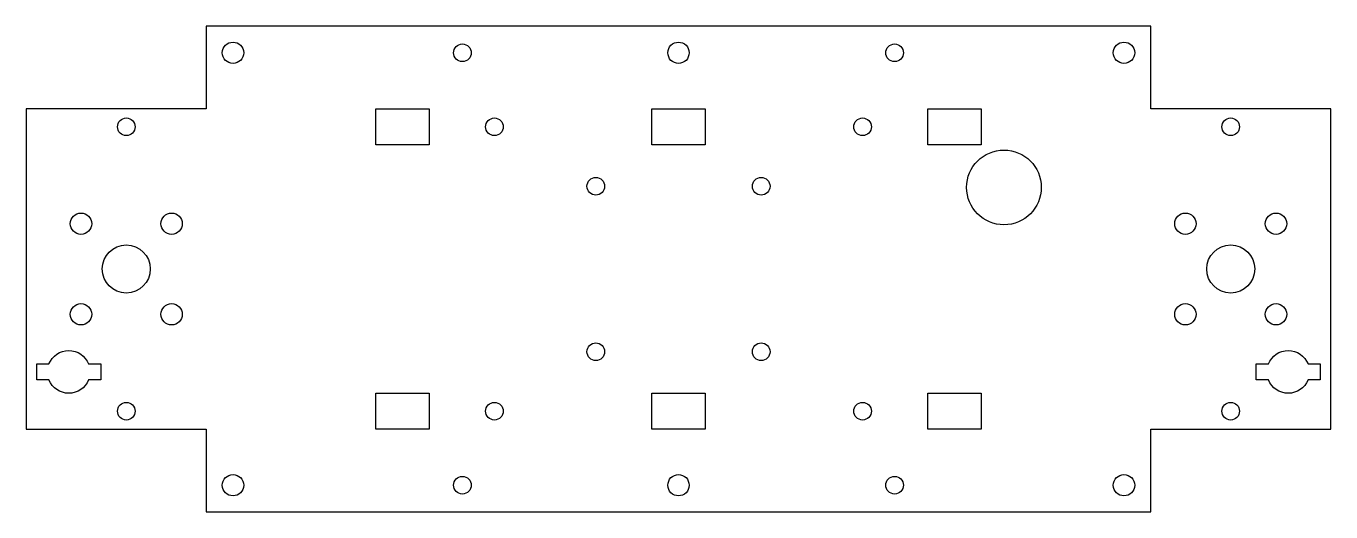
# Model space of a CAD drawing. Header units: millimetres. Extents: x -122 to 122, y -46 to 46.
import ezdxf

# ---------------------------------------------------------------- set-up
doc = ezdxf.new("R2010")
doc.units = ezdxf.units.MM

msp = doc.modelspace()

# ---------------------------------------------------------------- linework, layer by layer
for points in [[(-88.5, -30), (-88.5, -45.5), (88.5, -45.5), (88.5, -30), (122.28, -30), (122.28, 30), (88.5, 30), (88.5, 45.5), (-88.5, 45.5), (-88.5, 30), (-122.28, 30), (-122.28, -30)], [(-46.75, 30), (-46.75, 23.28), (-56.75, 23.28), (-56.75, 30)], [(-5, 23.28), (-5, 30), (5, 30), (5, 23.28)], [(46.75, 23.28), (46.75, 30), (56.75, 30), (56.75, 23.28)], [(-46.75, -23.28), (-46.75, -30), (-56.75, -30), (-56.75, -23.28)], [(5, -23.28), (5, -30), (-5, -30), (-5, -23.28)], [(46.75, -30), (46.75, -23.28), (56.75, -23.28), (56.75, -30)]]:
    msp.add_lwpolyline(points, close=True)
for points in [[(-117.99, -17.78, -0.6742), (-110.57, -17.78), (-108.28, -17.78), (-108.28, -20.78), (-110.57, -20.78, -0.6742), (-117.99, -20.78), (-120.28, -20.78), (-120.28, -17.78)], [(110.57, -17.78, -0.6742), (117.99, -17.78), (120.28, -17.78), (120.28, -20.78), (117.99, -20.78, -0.6742), (110.57, -20.78), (108.28, -20.78), (108.28, -17.78)]]:
    msp.add_lwpolyline(points, format="xyb", close=True)
for centre, radius in [((-83.5, 40.5), 2), ((-40.5, 40.5), 1.65), ((0, 40.5), 2), ((40.5, 40.5), 1.65), ((83.5, 40.5), 2), ((-103.5, 26.64), 1.65), ((-34.5, 26.64), 1.65), ((34.5, 26.64), 1.65), ((103.5, 26.64), 1.65), ((61, 15.28), 7), ((-15.5, 15.5), 1.65), ((15.5, 15.5), 1.65), ((-111.99, 8.49), 2), ((-95.01, 8.49), 2), ((95.01, 8.49), 2), ((111.99, 8.49), 2), ((-103.5, 0), 4.5), ((103.5, 0), 4.5), ((-111.99, -8.49), 2), ((-95.01, -8.49), 2), ((95.01, -8.49), 2), ((111.99, -8.49), 2), ((-15.5, -15.5), 1.65), ((15.5, -15.5), 1.65), ((-103.5, -26.64), 1.65), ((-34.5, -26.64), 1.65), ((34.5, -26.64), 1.65), ((103.5, -26.64), 1.65), ((-83.5, -40.5), 2), ((-40.5, -40.5), 1.65), ((0, -40.5), 2), ((40.5, -40.5), 1.65), ((83.5, -40.5), 2)]:
    msp.add_circle(centre, radius)

doc.saveas('drawing.dxf')
